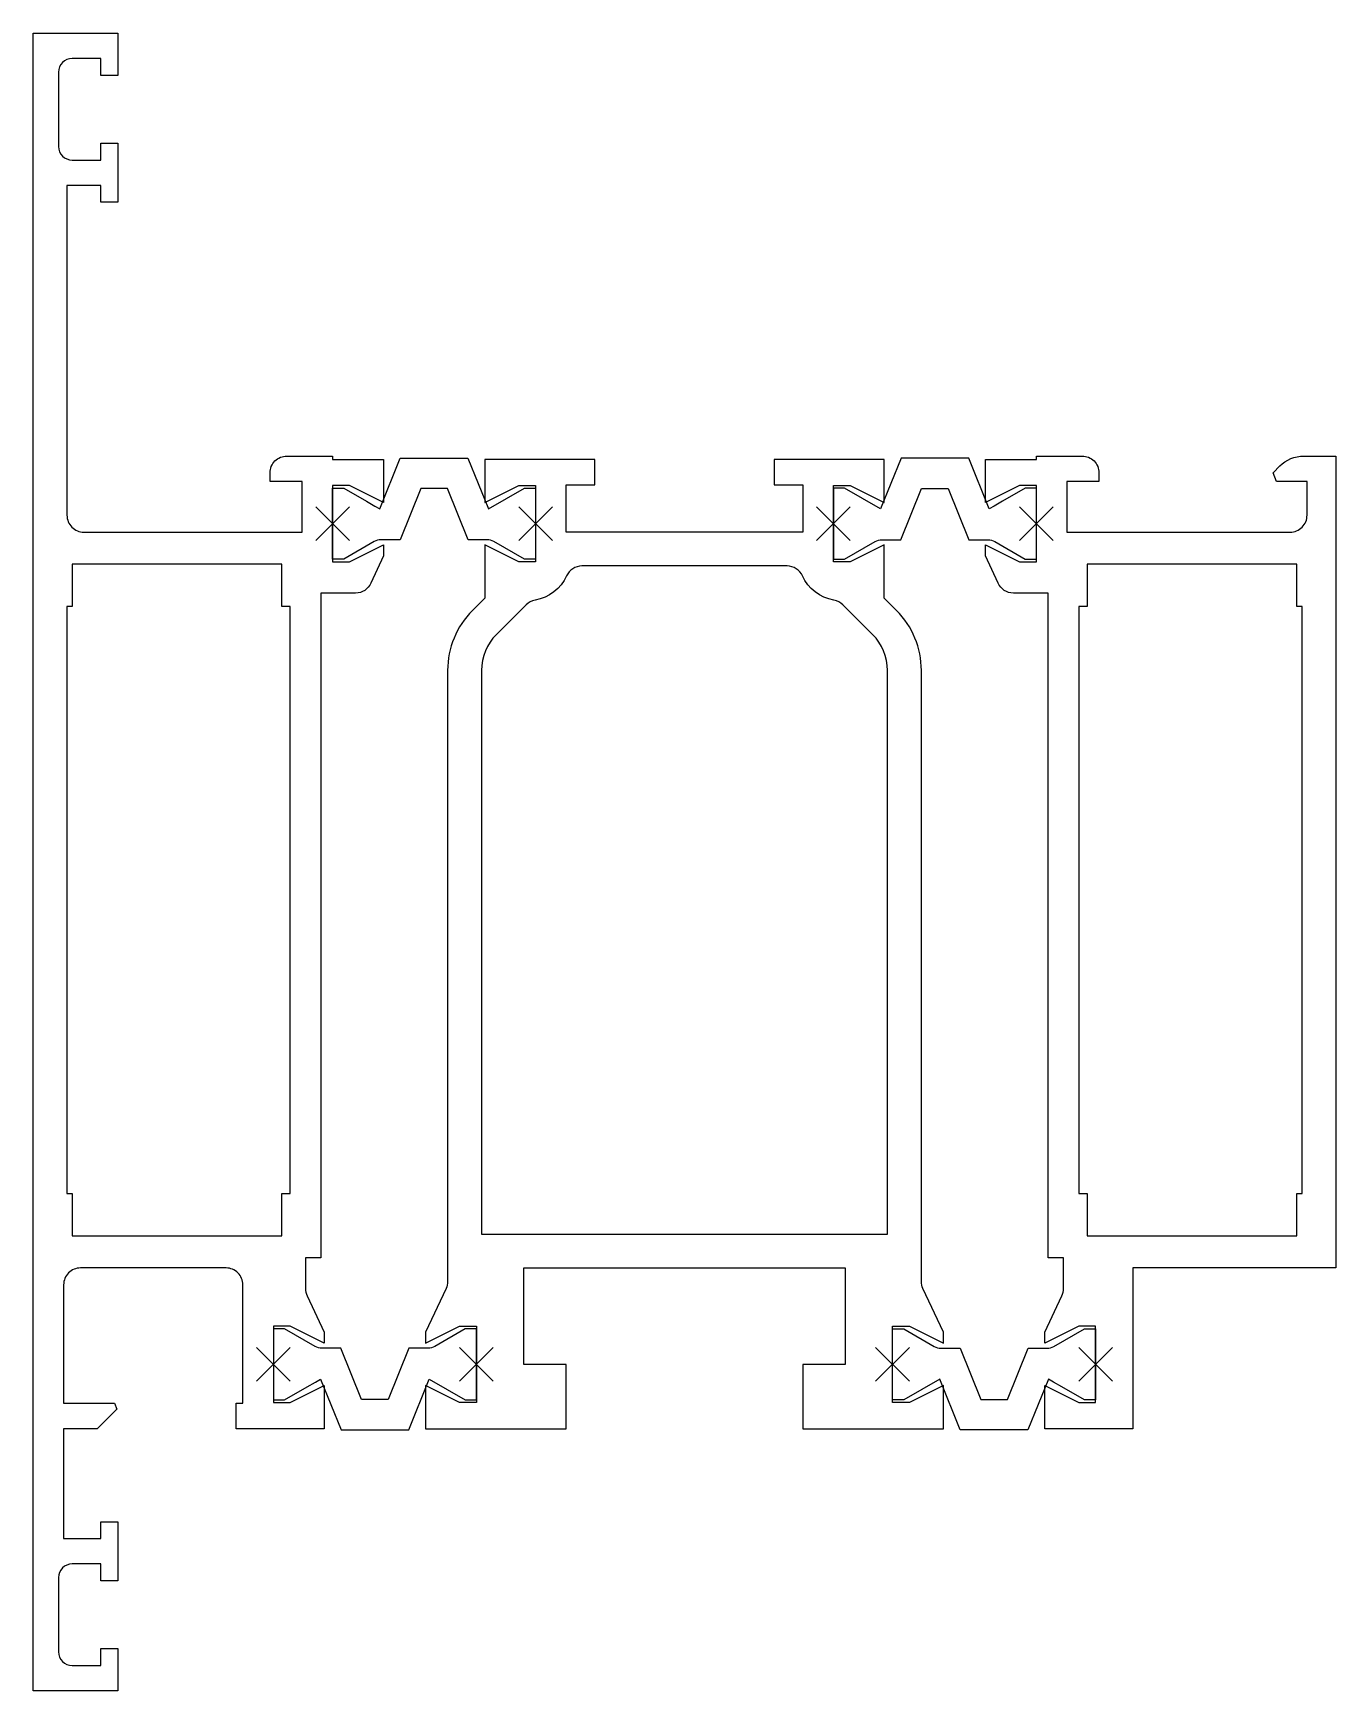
# Model space of a CAD drawing. Header units: millimetres. Extents: x -77 to 0, y -19 to 79.
import ezdxf

# ---------------------------------------------------------------- set-up
doc = ezdxf.new("R2010")
doc.units = ezdxf.units.MM
doc.header["$PDMODE"] = 3
doc.header["$PDSIZE"] = 1
doc.layers.add('X_SNAP', color=7, linetype='Continuous', lineweight=0, plot=False)

msp = doc.modelspace()

# ---------------------------------------------------------------- linework, layer by layer
for points in [[(-59.799, 2.2), (-59.799, 1.55), (-61.799, 2.55), (-62.799, 2.55), (-62.799, -1.95), (-61.799, -1.95), (-59.799, -0.95), (-59.799, -3.5), (-64.999, -3.5), (-64.999, -2), (-64.599, -2), (-64.599, 5, 0.414214), (-65.599, 6), (-74.199, 6, 0.414214), (-75.199, 5), (-75.199, -2), (-72.199, -2), (-72.058, -2.341), (-73.216, -3.5), (-75.199, -3.5), (-75.199, -10), (-72.999, -10), (-72.999, -9), (-71.999, -9), (-71.999, -12.5), (-72.999, -12.5), (-72.999, -11.5), (-74.699, -11.5, 0.414214), (-75.499, -12.3), (-75.499, -16.7, 0.414214), (-74.699, -17.5), (-72.999, -17.5), (-72.999, -16.5), (-71.999, -16.5), (-71.999, -19), (-76.999, -19), (-76.999, 79), (-71.999, 79), (-71.999, 76.5), (-72.999, 76.5), (-72.999, 77.5), (-74.699, 77.5, 0.414214), (-75.499, 76.7), (-75.499, 72.3, 0.414214), (-74.699, 71.5), (-72.999, 71.5), (-72.999, 72.5), (-71.999, 72.5), (-71.999, 69), (-72.999, 69), (-72.999, 70), (-74.999, 70), (-74.999, 50.5, 0.414214), (-73.999, 49.5), (-61.099, 49.5), (-61.099, 52.5), (-62.999, 52.5), (-62.999, 53, -0.414214), (-61.999, 54), (-59.299, 54), (-59.299, 53.8), (-56.299, 53.8), (-56.299, 51.25), (-58.299, 52.25), (-59.299, 52.25), (-59.299, 47.75), (-58.299, 47.75), (-56.299, 48.75), (-56.299, 48.1), (-57.032, 46.487, -0.294108), (-57.943, 45.9), (-59.999, 45.9), (-59.999, 6.6), (-60.899, 6.6), (-60.899, 4.781, 0.109518), (-60.805, 4.358), (-59.799, 2.2)], [(-17.7, 54), (-15, 54, -0.414214), (-14, 53), (-14, 52.5), (-15.9, 52.5), (-15.9, 49.5), (-2.7, 49.5, 0.414214), (-1.7, 50.5), (-1.7, 52.5), (-3.5, 52.5), (-3.712, 53.012), (-3.31, 53.414, -0.198912), (-1.896, 54), (0, 54), (0, 6), (-12, 6), (-12, -3.5), (-17.2, -3.5), (-17.2, -0.95), (-15.2, -1.95), (-14.2, -1.95), (-14.2, 2.55), (-15.2, 2.55), (-17.2, 1.55), (-17.2, 2.2), (-16.194, 4.358, 0.109518), (-16.1, 4.781), (-16.1, 6.6), (-17, 6.6), (-17, 45.9), (-19.056, 45.9, -0.294108), (-19.966, 46.486), (-20.7, 48.1), (-20.7, 48.75), (-18.7, 47.75), (-17.7, 47.75), (-17.7, 52.25), (-18.7, 52.25), (-20.7, 51.25), (-20.7, 53.8), (-17.7, 53.8), (-17.7, 54)], [(-55.307, 49.05), (-56.433, 49.05, 0.131652), (-56.833, 48.943), (-58.638, 47.901), (-59.299, 47.901), (-59.299, 52.101), (-58.638, 52.101), (-57.299, 51.328), (-56.811, 51.045), (-56.512, 50.873), (-55.299, 53.875), (-51.299, 53.875), (-50.086, 50.873), (-47.96, 52.101), (-47.299, 52.101), (-47.299, 47.901), (-47.96, 47.901), (-49.765, 48.943, 0.131652), (-50.165, 49.05), (-51.291, 49.05), (-52.513, 52.075), (-54.085, 52.075)], [(-53.799, 2.202), (-53.799, 1.55), (-51.799, 2.55), (-50.799, 2.55), (-50.799, -1.95), (-51.799, -1.95), (-53.799, -0.95), (-53.799, -3.5), (-45.499, -3.5), (-45.499, 0.3), (-47.999, 0.3), (-47.999, 6), (-28.999, 6), (-28.999, 0.3), (-31.499, 0.3), (-31.499, -3.5), (-23.199, -3.5), (-23.199, -0.95), (-25.199, -1.95), (-26.199, -1.95), (-26.199, 2.55), (-25.199, 2.55), (-23.199, 1.55), (-23.199, 2.2), (-24.405, 4.787, -0.109518), (-24.499, 5.21), (-24.499, 41.329, 0.198912), (-25.963, 44.864), (-26.699, 45.6), (-26.699, 48.1), (-26.698, 48.1), (-26.698, 48.75), (-28.698, 47.75), (-29.698, 47.75), (-29.698, 52.25), (-28.698, 52.25), (-26.698, 51.25), (-26.698, 53.8), (-33.199, 53.8), (-33.199, 52.3), (-31.499, 52.3), (-31.499, 49.5), (-45.499, 49.5), (-45.499, 52.3), (-43.799, 52.3), (-43.799, 53.8), (-50.3, 53.8), (-50.3, 51.25), (-48.3, 52.25), (-47.3, 52.25), (-47.3, 47.75), (-48.3, 47.75), (-50.3, 48.75), (-50.3, 45.6), (-51.036, 44.864, 0.198912), (-52.5, 41.329), (-52.5, 5.21, -0.109518), (-52.594, 4.787), (-53.799, 2.202)], [(-21.692, 49.05), (-20.566, 49.05, -0.131652), (-20.166, 48.943), (-18.361, 47.901), (-17.7, 47.901), (-17.7, 52.101), (-18.361, 52.101), (-19.7, 51.328), (-20.188, 51.045), (-20.487, 50.873), (-21.7, 53.875), (-25.7, 53.875), (-26.913, 50.873), (-29.039, 52.101), (-29.7, 52.101), (-29.7, 47.901), (-29.039, 47.901), (-27.234, 48.943, -0.131652), (-26.834, 49.05), (-25.708, 49.05), (-24.486, 52.075), (-22.914, 52.075)], [(-27.378, 43.45), (-29.135, 45.208, 0.154989), (-29.673, 45.486, -0.248244), (-31.524, 46.914, 0.293963), (-32.434, 47.5), (-44.564, 47.5, 0.293963), (-45.475, 46.914, -0.248244), (-47.326, 45.486, 0.154989), (-47.864, 45.208), (-49.621, 43.45, 0.198912), (-50.5, 41.329), (-50.5, 8), (-26.499, 8), (-26.499, 41.329, 0.198912), (-27.378, 43.45)], [(-58.807, 1.25), (-59.933, 1.25, -0.131652), (-60.333, 1.358), (-62.138, 2.4), (-62.799, 2.4), (-62.799, -1.8), (-62.138, -1.8), (-60.799, -1.027), (-60.311, -0.744), (-60.012, -0.572), (-58.799, -3.575), (-54.799, -3.575), (-53.586, -0.572), (-51.46, -1.8), (-50.799, -1.8), (-50.799, 2.4), (-51.46, 2.4), (-53.265, 1.358, -0.131652), (-53.665, 1.25), (-54.791, 1.25), (-56.013, -1.775), (-57.585, -1.775)], [(-18.192, 1.25), (-17.066, 1.25, 0.131652), (-16.666, 1.358), (-14.861, 2.4), (-14.2, 2.4), (-14.2, -1.8), (-14.861, -1.8), (-16.2, -1.027), (-16.688, -0.744), (-16.987, -0.572), (-18.2, -3.575), (-22.2, -3.575), (-23.413, -0.572), (-25.539, -1.8), (-26.2, -1.8), (-26.2, 2.4), (-25.539, 2.4), (-23.734, 1.358, 0.131652), (-23.334, 1.25), (-22.208, 1.25), (-20.986, -1.775), (-19.414, -1.775)]]:
    msp.add_lwpolyline(points, format="xyb", close=True)
for points in [[(-62.299, 47.6), (-74.699, 47.6), (-74.699, 45.1), (-74.999, 45.1), (-74.999, 10.4), (-74.699, 10.4), (-74.699, 7.9), (-62.299, 7.9), (-62.299, 10.4), (-61.799, 10.4), (-61.799, 45.1), (-62.299, 45.1), (-62.299, 47.6)], [(-14.7, 7.9), (-2.3, 7.9), (-2.3, 10.4), (-2, 10.4), (-2, 45.1), (-2.3, 45.1), (-2.3, 47.6), (-14.7, 47.6), (-14.7, 45.1), (-15.2, 45.1), (-15.2, 10.4), (-14.7, 10.4), (-14.7, 7.9)]]:
    msp.add_lwpolyline(points, close=True)
at = {"layer": 'X_SNAP'}
for p in [(-59.299, 50.001), (-59.299, 50.001), (-59.299, 50.001), (-47.299, 50.001), (-47.299, 50.001), (-47.299, 50.001), (-29.7, 50.001), (-29.7, 50.001), (-29.7, 50.001), (-17.7, 50.001), (-17.7, 50.001), (-17.7, 50.001), (-62.799, 0.3), (-62.799, 0.3), (-62.799, 0.3), (-50.799, 0.3), (-50.799, 0.3), (-50.799, 0.3), (-26.2, 0.3), (-26.2, 0.3), (-26.2, 0.3), (-14.2, 0.3), (-14.2, 0.3), (-14.2, 0.3)]:
    msp.add_point(p, dxfattribs=at)

doc.saveas('drawing.dxf')
